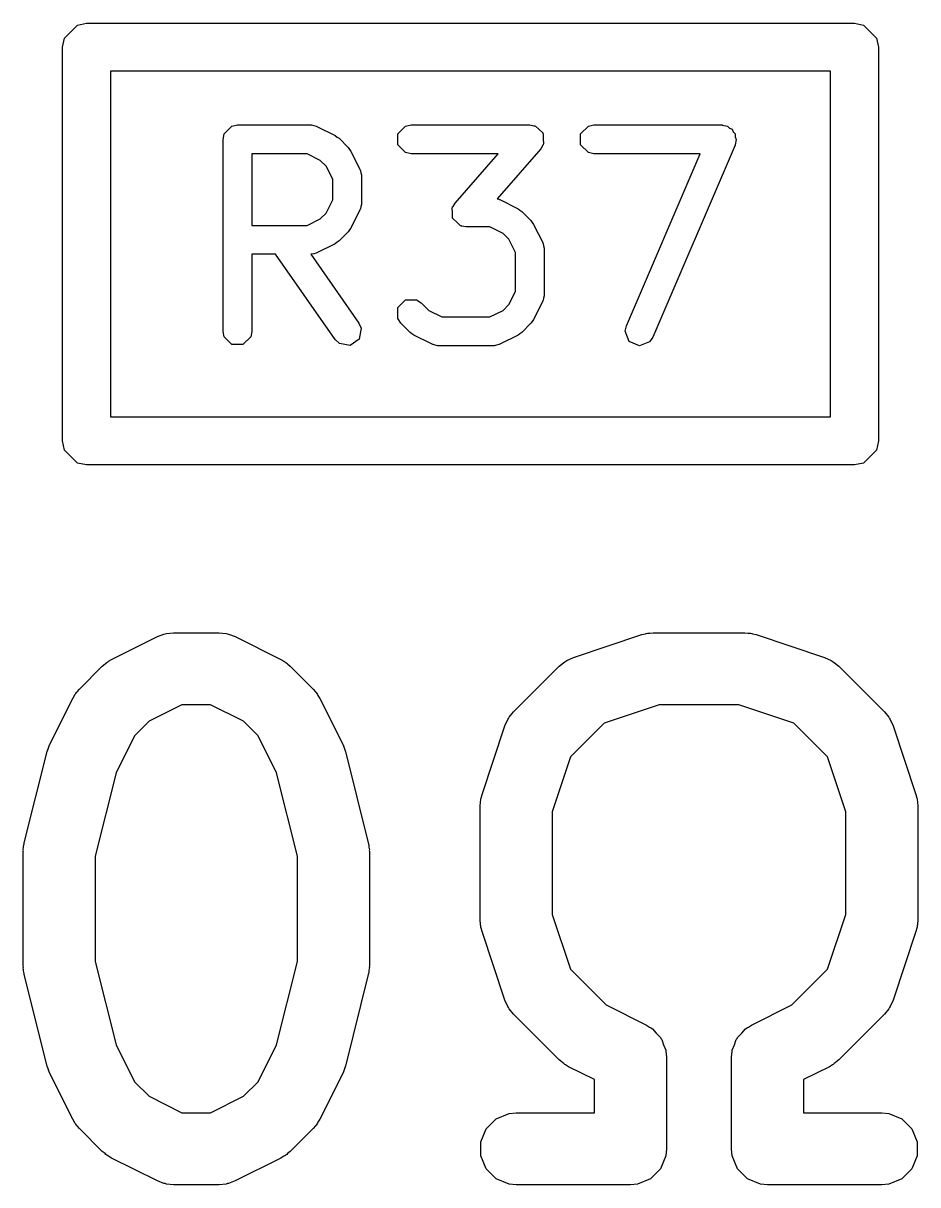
# Model space of a CAD drawing. Header units: millimetres. Extents: x 129 to 276, y -185 to -58.
# Drawn here: x 208.068 to 209.932, y -183.96 to -181.54 of the extents above; entities that cross this region are included whole.
import ezdxf

# ---------------------------------------------------------------- set-up
doc = ezdxf.new("R2010")
doc.units = ezdxf.units.MM
doc.layers.add('F.Fab', color=9, linetype='CONTINUOUS', true_color=0xafafaf)

msp = doc.modelspace()

# ---------------------------------------------------------------- linework, layer by layer
at = {"layer": 'F.Fab', "linetype": 'CONTINUOUS'}
for p, q in [((208.153806, -181.570866), (208.180866, -181.543806)), ((208.180866, -181.543806), (208.2, -181.54)), ((208.2, -181.54), (209.8, -181.54)), ((209.8, -181.54), (209.819134, -181.543806)), ((209.819134, -181.543806), (209.846194, -181.570866)), ((208.15, -181.59), (208.153806, -181.570866)), ((209.846194, -181.570866), (209.85, -181.59)), ((208.15, -182.41), (208.15, -181.59)), ((209.85, -181.59), (209.85, -182.41)), ((208.25, -181.64), (208.25, -182.36)), ((209.75, -181.64), (208.25, -181.64)), ((209.75, -182.36), (209.75, -181.64)), ((208.502805, -181.754211), (208.514286, -181.751927)), ((208.514286, -181.751927), (208.666667, -181.751927)), ((208.666667, -181.751927), (208.668141, -181.75222)), ((208.668141, -181.75222), (208.668793, -181.752003)), ((208.668793, -181.752003), (208.673429, -181.753272)), ((208.864709, -181.754211), (208.87619, -181.751927)), ((208.87619, -181.751927), (209.123809, -181.751927)), ((209.123809, -181.751927), (209.132173, -181.753591)), ((209.245661, -181.754211), (209.257142, -181.751927)), ((209.257142, -181.751927), (209.523809, -181.751927)), ((209.523809, -181.751927), (209.524057, -181.751976)), ((209.524057, -181.751976), (209.524174, -181.75193)), ((209.524174, -181.75193), (209.524477, -181.752059)), ((209.524477, -181.752059), (209.53529, -181.754211)), ((208.484286, -181.781927), (208.48657, -181.770446)), ((208.48657, -181.770446), (208.502805, -181.754211)), ((208.673429, -181.753272), (208.678148, -181.754211)), ((208.678148, -181.754211), (208.678634, -181.754697)), ((208.678634, -181.754697), (208.680084, -181.755094)), ((208.680084, -181.755094), (208.718179, -181.774142)), ((208.718179, -181.774142), (208.721982, -181.777094)), ((208.848474, -181.770446), (208.864709, -181.754211)), ((208.848474, -181.793408), (208.848474, -181.770446)), ((209.132173, -181.753591), (209.13342, -181.753508)), ((209.13342, -181.753508), (209.133909, -181.753936)), ((209.133909, -181.753936), (209.13529, -181.754211)), ((209.13529, -181.754211), (209.142756, -181.761677)), ((209.142756, -181.761677), (209.150701, -181.768629)), ((209.150701, -181.768629), (209.150771, -181.769692)), ((209.150771, -181.769692), (209.151525, -181.770446)), ((209.151525, -181.770446), (209.151525, -181.780991)), ((209.229426, -181.770446), (209.245661, -181.754211)), ((209.229426, -181.793408), (209.229426, -181.770446)), ((209.53529, -181.754211), (209.539634, -181.758555)), ((209.539634, -181.758555), (209.54528, -181.760975)), ((209.54528, -181.760975), (209.54743, -181.766351)), ((209.54743, -181.766351), (209.551525, -181.770446)), ((209.551525, -181.770446), (209.551525, -181.776587)), ((209.551525, -181.776587), (209.553807, -181.782292)), ((208.484286, -182.181927), (208.484286, -181.781927)), ((208.721982, -181.777094), (208.725975, -181.779762)), ((208.725975, -181.779762), (208.745023, -181.798809)), ((208.745023, -181.798809), (208.747699, -181.802815)), ((208.864709, -181.809643), (208.848474, -181.793408)), ((209.150643, -181.794289), (209.146386, -181.801682)), ((209.151525, -181.793408), (209.150643, -181.794289)), ((209.151525, -181.780991), (209.152228, -181.791538)), ((209.152228, -181.791538), (209.151525, -181.792758)), ((209.151525, -181.792758), (209.151525, -181.793408)), ((209.245661, -181.809643), (209.229426, -181.793408)), ((209.551383, -181.793745), (209.379954, -182.193745)), ((209.551435, -181.793497), (209.551383, -181.793745)), ((209.551525, -181.793408), (209.551435, -181.793497)), ((209.553807, -181.782292), (209.551525, -181.793074)), ((209.551525, -181.793074), (209.551525, -181.793408)), ((208.659584, -181.811927), (208.544286, -181.811927)), ((208.544286, -181.811927), (208.544286, -181.961451)), ((208.686991, -181.82563), (208.659584, -181.811927)), ((208.747699, -181.802815), (208.750642, -181.806606)), ((208.750642, -181.806606), (208.76969, -181.844702)), ((208.87619, -181.811927), (208.864709, -181.809643)), ((209.057696, -181.811927), (208.87619, -181.811927)), ((208.967899, -181.914553), (209.057696, -181.811927)), ((209.146386, -181.801682), (209.055258, -181.905827)), ((209.257142, -181.811927), (209.245661, -181.809643)), ((209.478313, -181.811927), (209.257142, -181.811927)), ((209.324806, -182.170109), (209.478313, -181.811927)), ((208.699153, -181.837793), (208.686991, -181.82563)), ((208.712857, -181.8652), (208.699153, -181.837793)), ((208.76969, -181.844702), (208.770086, -181.84615)), ((208.770086, -181.84615), (208.770573, -181.846637)), ((208.770573, -181.846637), (208.77151, -181.851348)), ((208.712857, -181.908177), (208.712857, -181.8652)), ((208.77151, -181.851348), (208.772782, -181.855992)), ((208.772782, -181.855992), (208.772564, -181.856645)), ((208.772564, -181.856645), (208.772857, -181.858118)), ((208.772857, -181.858118), (208.772857, -181.91526)), ((208.699153, -181.935584), (208.712857, -181.908177)), ((208.772782, -181.917386), (208.77151, -181.922029)), ((208.772857, -181.91526), (208.772564, -181.916732)), ((208.772564, -181.916732), (208.772782, -181.917386)), ((208.96276, -181.922827), (208.963641, -181.921945)), ((208.963641, -181.921945), (208.967899, -181.914553)), ((209.055258, -181.905827), (209.0591, -181.906592)), ((209.0591, -181.906592), (209.059586, -181.907078)), ((209.059586, -181.907078), (209.061036, -181.907475)), ((209.061036, -181.907475), (209.099131, -181.926523)), ((208.686991, -181.947747), (208.699153, -181.935584)), ((208.76969, -181.928676), (208.750642, -181.966772)), ((208.770086, -181.927227), (208.76969, -181.928676)), ((208.770573, -181.926741), (208.770086, -181.927227)), ((208.77151, -181.922029), (208.770573, -181.926741)), ((208.962057, -181.924697), (208.96276, -181.923476)), ((208.96276, -181.935236), (208.962057, -181.924697)), ((208.96276, -181.923476), (208.96276, -181.922827)), ((208.96276, -181.945789), (208.96276, -181.935236)), ((208.963514, -181.946543), (208.96276, -181.945789)), ((209.099131, -181.926523), (209.102927, -181.92947)), ((209.102927, -181.92947), (209.106927, -181.932142)), ((209.106927, -181.932142), (209.125974, -181.951189)), ((208.544286, -181.961451), (208.659584, -181.961451)), ((208.659584, -181.961451), (208.686991, -181.947747)), ((208.750642, -181.966772), (208.747699, -181.970562)), ((208.963585, -181.947606), (208.963514, -181.946543)), ((208.971524, -181.954553), (208.963585, -181.947606)), ((208.978995, -181.962024), (208.971524, -181.954553)), ((208.980375, -181.962298), (208.978995, -181.962024)), ((208.980865, -181.962727), (208.980375, -181.962298)), ((208.982111, -181.962643), (208.980865, -181.962727)), ((208.990476, -181.964308), (208.982111, -181.962643)), ((209.040536, -181.964308), (208.990476, -181.964308)), ((209.067942, -181.978011), (209.040536, -181.964308)), ((209.125974, -181.951189), (209.128645, -181.955186)), ((209.128645, -181.955186), (209.131595, -181.958987)), ((209.131595, -181.958987), (209.150642, -181.997083)), ((208.725975, -181.993616), (208.721982, -181.996283)), ((208.745023, -181.974569), (208.725975, -181.993616)), ((208.747699, -181.970562), (208.745023, -181.974569)), ((209.080106, -181.990175), (209.067942, -181.978011)), ((209.093809, -182.01758), (209.080106, -181.990175)), ((208.678634, -182.01868), (208.678148, -182.019167)), ((208.680084, -182.018284), (208.678634, -182.01868)), ((208.718179, -181.999236), (208.680084, -182.018284)), ((208.721982, -181.996283), (208.718179, -181.999236)), ((209.093809, -182.098655), (209.093809, -182.01758)), ((209.150642, -181.997083), (209.151038, -181.998531)), ((209.151038, -181.998531), (209.151525, -181.999018)), ((209.151525, -181.999018), (209.152463, -182.003737)), ((209.152463, -182.003737), (209.153733, -182.008373)), ((209.153733, -182.008373), (209.153515, -182.009024)), ((209.153515, -182.009024), (209.153809, -182.010499)), ((209.153809, -182.010499), (209.153809, -182.105737)), ((208.593904, -182.021451), (208.544286, -182.021451)), ((208.544286, -182.021451), (208.544286, -182.181927)), ((208.71828, -182.19913), (208.593904, -182.021451)), ((208.668141, -182.021157), (208.667085, -182.021367)), ((208.667085, -182.021367), (208.767434, -182.164723)), ((208.668793, -182.021375), (208.668141, -182.021157)), ((208.673429, -182.020105), (208.668793, -182.021375)), ((208.678148, -182.019167), (208.673429, -182.020105)), ((209.080105, -182.126062), (209.093809, -182.098655)), ((209.152463, -182.112498), (209.151525, -182.117218)), ((209.153733, -182.107863), (209.152463, -182.112498)), ((209.153809, -182.105737), (209.153515, -182.107211)), ((209.153515, -182.107211), (209.153733, -182.107863)), ((208.848474, -182.132352), (208.86471, -182.116116)), ((208.848474, -182.155312), (208.848474, -182.132352)), ((208.86471, -182.116116), (208.88767, -182.116116)), ((208.88767, -182.116116), (208.897403, -182.122619)), ((208.897403, -182.122619), (208.913007, -182.138223)), ((208.913007, -182.138223), (208.940415, -182.151927)), ((209.040537, -182.151927), (209.067944, -182.138223)), ((209.067944, -182.138223), (209.080105, -182.126062)), ((209.150642, -182.119153), (209.131595, -182.157248)), ((209.151038, -182.117704), (209.150642, -182.119153)), ((209.151525, -182.117218), (209.151038, -182.117704)), ((208.854977, -182.165045), (208.848474, -182.155312)), ((208.940415, -182.151927), (209.040537, -182.151927)), ((209.128645, -182.161048), (209.125975, -182.165045)), ((209.131595, -182.157248), (209.128645, -182.161048)), ((208.48657, -182.193408), (208.484286, -182.181927)), ((208.544286, -182.181927), (208.542002, -182.193408)), ((208.767434, -182.164723), (208.772146, -182.175438)), ((208.772146, -182.175438), (208.768156, -182.198049)), ((208.874025, -182.184093), (208.854977, -182.165045)), ((208.878021, -182.186763), (208.874025, -182.184093)), ((208.881822, -182.189713), (208.878021, -182.186763)), ((209.10293, -182.186762), (209.09913, -182.189713)), ((209.106927, -182.184093), (209.10293, -182.186762)), ((209.125975, -182.165045), (209.106927, -182.184093)), ((209.322382, -182.181562), (209.324806, -182.170109)), ((209.330909, -182.202879), (209.322382, -182.181562)), ((208.502805, -182.209643), (208.48657, -182.193408)), ((208.525767, -182.209643), (208.502805, -182.209643)), ((208.542002, -182.193408), (208.525767, -182.209643)), ((208.726735, -182.207226), (208.71828, -182.19913)), ((208.749345, -182.211216), (208.726735, -182.207226)), ((208.768156, -182.198049), (208.749345, -182.211216)), ((208.919917, -182.20876), (208.881822, -182.189713)), ((208.921365, -182.209156), (208.919917, -182.20876)), ((208.921852, -182.209643), (208.921365, -182.209156)), ((208.926571, -182.210581), (208.921852, -182.209643)), ((208.931207, -182.211851), (208.926571, -182.210581)), ((208.931858, -182.211633), (208.931207, -182.211851)), ((208.933333, -182.211927), (208.931858, -182.211633)), ((209.047619, -182.211927), (208.933333, -182.211927)), ((209.049093, -182.211633), (209.047619, -182.211927)), ((209.049745, -182.211851), (209.049093, -182.211633)), ((209.05438, -182.210581), (209.049745, -182.211851)), ((209.0591, -182.209643), (209.05438, -182.210581)), ((209.059586, -182.209156), (209.0591, -182.209643)), ((209.061035, -182.20876), (209.059586, -182.209156)), ((209.09913, -182.189713), (209.061035, -182.20876)), ((209.352015, -182.211925), (209.330909, -182.202879)), ((209.373332, -182.203398), (209.352015, -182.211925)), ((209.379954, -182.193745), (209.373332, -182.203398)), ((208.25, -182.36), (209.75, -182.36)), ((208.153806, -182.429134), (208.15, -182.41)), ((208.180866, -182.456194), (208.153806, -182.429134)), ((209.846194, -182.429134), (209.819134, -182.456194)), ((209.85, -182.41), (209.846194, -182.429134)), ((208.2, -182.46), (208.180866, -182.456194)), ((209.8, -182.46), (208.2, -182.46)), ((209.819134, -182.456194), (209.8, -182.46)), ((208.347411, -182.817737), (208.361142, -182.812482)), ((208.361142, -182.812482), (208.363831, -182.81229)), ((208.363831, -182.81229), (208.36632, -182.81126)), ((208.36632, -182.81126), (208.380952, -182.809819)), ((208.380952, -182.809819), (208.47619, -182.809819)), ((208.47619, -182.809819), (208.490822, -182.81126)), ((208.490822, -182.81126), (208.493311, -182.812291)), ((208.493311, -182.812291), (208.495999, -182.812482)), ((208.495999, -182.812482), (208.509731, -182.817737)), ((209.214378, -182.861287), (209.357234, -182.813668)), ((209.357234, -182.813668), (209.364489, -182.812018)), ((209.364489, -182.812018), (209.36632, -182.81126)), ((209.36632, -182.81126), (209.368973, -182.810998)), ((209.368973, -182.810998), (209.371571, -182.810408)), ((209.371571, -182.810408), (209.373545, -182.810548)), ((209.373545, -182.810548), (209.380952, -182.809819)), ((209.380952, -182.809819), (209.571428, -182.809819)), ((209.571428, -182.809819), (209.578833, -182.810548)), ((209.578833, -182.810548), (209.580808, -182.810408)), ((209.580808, -182.810408), (209.583405, -182.810998)), ((209.583405, -182.810998), (209.58606, -182.81126)), ((209.58606, -182.81126), (209.587891, -182.812018)), ((209.587891, -182.812018), (209.595145, -182.813668)), ((209.595145, -182.813668), (209.738002, -182.861287)), ((208.252173, -182.865356), (208.347411, -182.817737)), ((208.509731, -182.817737), (208.604969, -182.865356)), ((208.245873, -182.86932), (208.252173, -182.865356)), ((208.604969, -182.865356), (208.611268, -182.86932)), ((209.200952, -182.867281), (209.214378, -182.861287)), ((209.738002, -182.861287), (209.751427, -182.867281)), ((208.185062, -182.927024), (208.232681, -182.879405)), ((208.232681, -182.879405), (208.23843, -182.874686)), ((208.23843, -182.874686), (208.23973, -182.873188)), ((208.23973, -182.873188), (208.241989, -182.871766)), ((208.241989, -182.871766), (208.244046, -182.870078)), ((208.244046, -182.870078), (208.245873, -182.86932)), ((208.611268, -182.86932), (208.613096, -182.870078)), ((208.613096, -182.870078), (208.615152, -182.871766)), ((208.615152, -182.871766), (208.617412, -182.873188)), ((208.617412, -182.873188), (208.618711, -182.874686)), ((208.618711, -182.874686), (208.624461, -182.879405)), ((208.624461, -182.879405), (208.67208, -182.927024)), ((209.089824, -182.974643), (209.185062, -182.879405)), ((209.185062, -182.879405), (209.196427, -182.870077)), ((209.196427, -182.870077), (209.198917, -182.869045)), ((209.198917, -182.869045), (209.200952, -182.867281)), ((209.751427, -182.867281), (209.753462, -182.869046)), ((209.753462, -182.869046), (209.755953, -182.870078)), ((209.755953, -182.870078), (209.767318, -182.879405)), ((209.767318, -182.879405), (209.862556, -182.974643)), ((208.175735, -182.938389), (208.177423, -182.936332)), ((208.177423, -182.936332), (208.178845, -182.934073)), ((208.178845, -182.934073), (208.180343, -182.932773)), ((208.180343, -182.932773), (208.185062, -182.927024)), ((208.67208, -182.927024), (208.676798, -182.932773)), ((208.676798, -182.932773), (208.678297, -182.934073)), ((208.678297, -182.934073), (208.679718, -182.936332)), ((208.679718, -182.936332), (208.681407, -182.938389)), ((208.123394, -183.041754), (208.171013, -182.946516)), ((208.171013, -182.946516), (208.174977, -182.940216)), ((208.174977, -182.940216), (208.175735, -182.938389)), ((208.398657, -182.959819), (208.330141, -182.994077)), ((208.458485, -182.959819), (208.398657, -182.959819)), ((208.527001, -182.994077), (208.458485, -182.959819)), ((208.681407, -182.938389), (208.682164, -182.940216)), ((208.682164, -182.940216), (208.686129, -182.946516)), ((208.686129, -182.946516), (208.733748, -183.041754)), ((209.393122, -182.959819), (209.278609, -182.99799)), ((209.559258, -182.959819), (209.393122, -182.959819)), ((209.673771, -182.99799), (209.559258, -182.959819)), ((209.079465, -182.988498), (209.080497, -182.986008)), ((209.080497, -182.986008), (209.089824, -182.974643)), ((209.862556, -182.974643), (209.871884, -182.986008)), ((209.871884, -182.986008), (209.872915, -182.988498)), ((208.330141, -182.994077), (208.299734, -183.024484)), ((208.557408, -183.024484), (208.527001, -182.994077)), ((209.024087, -183.146816), (209.071706, -183.003959)), ((209.071706, -183.003959), (209.0777, -182.990534)), ((209.0777, -182.990534), (209.079465, -182.988498)), ((209.278609, -182.99799), (209.208409, -183.068189)), ((209.743971, -183.06819), (209.673771, -182.99799)), ((209.872915, -182.988498), (209.87468, -182.990533)), ((209.87468, -182.990533), (209.880674, -183.003959)), ((209.880674, -183.003959), (209.928293, -183.146815)), ((208.299734, -183.024484), (208.26124, -183.101471)), ((208.595901, -183.101471), (208.557408, -183.024484)), ((208.070096, -183.247581), (208.117715, -183.057105)), ((208.117715, -183.057105), (208.1181, -183.056025)), ((208.1181, -183.056025), (208.118139, -183.055486)), ((208.118139, -183.055486), (208.120466, -183.049404)), ((208.120466, -183.049404), (208.122662, -183.043259)), ((208.122662, -183.043259), (208.122984, -183.042823)), ((208.122984, -183.042823), (208.123394, -183.041754)), ((208.733748, -183.041754), (208.734157, -183.042823)), ((208.734157, -183.042823), (208.73448, -183.043259)), ((208.73448, -183.043259), (208.736672, -183.049395)), ((208.736672, -183.049395), (208.739003, -183.055485)), ((208.739003, -183.055485), (208.739041, -183.056025)), ((208.739041, -183.056025), (208.739427, -183.057105)), ((208.739427, -183.057105), (208.787046, -183.247581)), ((209.208409, -183.068189), (209.170238, -183.182703)), ((209.782142, -183.182703), (209.743971, -183.06819)), ((208.26124, -183.101471), (208.217857, -183.275005)), ((208.639285, -183.275005), (208.595901, -183.101471)), ((209.021417, -183.158555), (209.021679, -183.155901)), ((209.021679, -183.155901), (209.022437, -183.154069)), ((209.022437, -183.154069), (209.024087, -183.146816)), ((209.928293, -183.146815), (209.929942, -183.15407)), ((209.929942, -183.15407), (209.930701, -183.155901)), ((209.930701, -183.155901), (209.930962, -183.158554)), ((209.020238, -183.170533), (209.020967, -183.163127)), ((209.020238, -183.408628), (209.020238, -183.170533)), ((209.020827, -183.161153), (209.021417, -183.158555)), ((209.020967, -183.163127), (209.020827, -183.161153)), ((209.930962, -183.158554), (209.931553, -183.161152)), ((209.931553, -183.161152), (209.931412, -183.163126)), ((209.931412, -183.163126), (209.932142, -183.170533)), ((209.932142, -183.170533), (209.932142, -183.408628)), ((209.170238, -183.182703), (209.170238, -183.396457)), ((209.782142, -183.396458), (209.782142, -183.182703)), ((208.068755, -183.256651), (208.069298, -183.251139)), ((208.069298, -183.251139), (208.06972, -183.250117)), ((208.06972, -183.250117), (208.070096, -183.247581)), ((208.787046, -183.247581), (208.787421, -183.250117)), ((208.787421, -183.250117), (208.787844, -183.251139)), ((208.787844, -183.251139), (208.788386, -183.256651)), ((208.067857, -183.265771), (208.068108, -183.263217)), ((208.067857, -183.503866), (208.067857, -183.265771)), ((208.067946, -183.262125), (208.068755, -183.256651)), ((208.068108, -183.263217), (208.067946, -183.262125)), ((208.217857, -183.275005), (208.217857, -183.494632)), ((208.639285, -183.494632), (208.639285, -183.275005)), ((208.788386, -183.256651), (208.789196, -183.262125)), ((208.789196, -183.262125), (208.789033, -183.263217)), ((208.789033, -183.263217), (208.789285, -183.265771)), ((208.789285, -183.265771), (208.789285, -183.503866)), ((209.170238, -183.396457), (209.208409, -183.510971)), ((209.743971, -183.510971), (209.782142, -183.396458)), ((209.020967, -183.416033), (209.020238, -183.408628)), ((209.020827, -183.418008), (209.020967, -183.416033)), ((209.021417, -183.420605), (209.020827, -183.418008)), ((209.021679, -183.42326), (209.021417, -183.420605)), ((209.930962, -183.420606), (209.930701, -183.42326)), ((209.931553, -183.418009), (209.930962, -183.420606)), ((209.932142, -183.408628), (209.931412, -183.416034)), ((209.931412, -183.416034), (209.931553, -183.418009)), ((209.022437, -183.425091), (209.021679, -183.42326)), ((209.024087, -183.432345), (209.022437, -183.425091)), ((209.071706, -183.575202), (209.024087, -183.432345)), ((209.928293, -183.432346), (209.880674, -183.575202)), ((209.929942, -183.42509), (209.928293, -183.432346)), ((209.930701, -183.42326), (209.929942, -183.42509)), ((208.217857, -183.494632), (208.26124, -183.668166)), ((208.595901, -183.668166), (208.639285, -183.494632)), ((208.068108, -183.506419), (208.067857, -183.503866)), ((208.067946, -183.507512), (208.068108, -183.506419)), ((208.068755, -183.512985), (208.067946, -183.507512)), ((208.069298, -183.518498), (208.068755, -183.512985)), ((208.06972, -183.519519), (208.069298, -183.518498)), ((208.787844, -183.518498), (208.787421, -183.519519)), ((208.788386, -183.512985), (208.787844, -183.518498)), ((208.789196, -183.507512), (208.788386, -183.512985)), ((208.789285, -183.503866), (208.789033, -183.506419)), ((208.789033, -183.506419), (208.789196, -183.507512)), ((209.208409, -183.510971), (209.282522, -183.585084)), ((209.669858, -183.585084), (209.743971, -183.510971)), ((208.070096, -183.522056), (208.06972, -183.519519)), ((208.117715, -183.712532), (208.070096, -183.522056)), ((208.787046, -183.522056), (208.739427, -183.712532)), ((208.787421, -183.519519), (208.787046, -183.522056)), ((209.0777, -183.588627), (209.071706, -183.575202)), ((209.079465, -183.590662), (209.0777, -183.588627)), ((209.080497, -183.593153), (209.079465, -183.590662)), ((209.282522, -183.585084), (209.366874, -183.62726)), ((209.585506, -183.62726), (209.669858, -183.585084)), ((209.872915, -183.590662), (209.871884, -183.593153)), ((209.87468, -183.588628), (209.872915, -183.590662)), ((209.880674, -183.575202), (209.87468, -183.588628)), ((209.089824, -183.604518), (209.080497, -183.593153)), ((209.185062, -183.699756), (209.089824, -183.604518)), ((209.862556, -183.604518), (209.767318, -183.699756)), ((209.871884, -183.593153), (209.862556, -183.604518)), ((209.366874, -183.62726), (209.373173, -183.631224)), ((209.373173, -183.631224), (209.375001, -183.631982)), ((209.375001, -183.631982), (209.376062, -183.633043)), ((209.376062, -183.633043), (209.379317, -183.635092)), ((209.379317, -183.635092), (209.387195, -183.644176)), ((209.565184, -183.644176), (209.573063, -183.635092)), ((209.573063, -183.635092), (209.576317, -183.633043)), ((209.576317, -183.633043), (209.577379, -183.631982)), ((209.577379, -183.631982), (209.579206, -183.631224)), ((209.579206, -183.631224), (209.585506, -183.62726)), ((209.387195, -183.644176), (209.395693, -183.652674)), ((209.395693, -183.652674), (209.396724, -183.655164)), ((209.396724, -183.655164), (209.39849, -183.6572)), ((209.39849, -183.6572), (209.40229, -183.668602)), ((209.550089, -183.668602), (209.55389, -183.6572)), ((209.55389, -183.6572), (209.555655, -183.655164)), ((209.555655, -183.655164), (209.556687, -183.652674)), ((209.556687, -183.652674), (209.565184, -183.644176)), ((208.26124, -183.668166), (208.299734, -183.745153)), ((208.557407, -183.745153), (208.595901, -183.668166)), ((209.40229, -183.668602), (209.406892, -183.67971)), ((209.406892, -183.67971), (209.407268, -183.683535)), ((209.407268, -183.683535), (209.407744, -183.684961)), ((209.407744, -183.684961), (209.407603, -183.686936)), ((209.407603, -183.686936), (209.408333, -183.694342)), ((209.544047, -183.694342), (209.544776, -183.686936)), ((209.544636, -183.684961), (209.545111, -183.683535)), ((209.544776, -183.686936), (209.544636, -183.684961)), ((209.545111, -183.683535), (209.545488, -183.67971)), ((209.545488, -183.67971), (209.550089, -183.668602)), ((208.1181, -183.713611), (208.117715, -183.712532)), ((208.739427, -183.712532), (208.739041, -183.713611)), ((209.190812, -183.704476), (209.185062, -183.699756)), ((209.192111, -183.705973), (209.190812, -183.704476)), ((209.194365, -183.707392), (209.192111, -183.705973)), ((209.196427, -183.709084), (209.194365, -183.707392)), ((209.198259, -183.709842), (209.196427, -183.709084)), ((209.204554, -183.713805), (209.198259, -183.709842)), ((209.408333, -183.694342), (209.408333, -183.884819)), ((209.544047, -183.884819), (209.544047, -183.694342)), ((209.754125, -183.70984), (209.747826, -183.713805)), ((209.755953, -183.709083), (209.754125, -183.70984)), ((209.758009, -183.707394), (209.755953, -183.709083)), ((209.760269, -183.705973), (209.758009, -183.707394)), ((209.761568, -183.704474), (209.760269, -183.705973)), ((209.767318, -183.699756), (209.761568, -183.704474)), ((208.118139, -183.714151), (208.1181, -183.713611)), ((208.120466, -183.720232), (208.118139, -183.714151)), ((208.122662, -183.726378), (208.120466, -183.720232)), ((208.122984, -183.726813), (208.122662, -183.726378)), ((208.123394, -183.727883), (208.122984, -183.726813)), ((208.171013, -183.823121), (208.123394, -183.727883)), ((208.733748, -183.727883), (208.686129, -183.823121)), ((208.734157, -183.726813), (208.733748, -183.727883)), ((208.73448, -183.726378), (208.734157, -183.726813)), ((208.736672, -183.720241), (208.73448, -183.726378)), ((208.739003, -183.714152), (208.736672, -183.720241)), ((208.739041, -183.713611), (208.739003, -183.714152)), ((209.258333, -183.740694), (209.204554, -183.713805)), ((209.747826, -183.713805), (209.694047, -183.740694)), ((208.299734, -183.745153), (208.330141, -183.775561)), ((208.527, -183.775561), (208.557407, -183.745153)), ((209.258333, -183.809819), (209.258333, -183.740694)), ((209.694047, -183.740694), (209.694047, -183.809819)), ((208.330141, -183.775561), (208.398657, -183.809819)), ((208.458485, -183.809819), (208.527, -183.775561)), ((208.174976, -183.829417), (208.171013, -183.823121)), ((208.175734, -183.831247), (208.174976, -183.829417)), ((208.177423, -183.833305), (208.175734, -183.831247)), ((208.178845, -183.835564), (208.177423, -183.833305)), ((208.398657, -183.809819), (208.458485, -183.809819)), ((208.679718, -183.833305), (208.678297, -183.835564)), ((208.681408, -183.831247), (208.679718, -183.833305)), ((208.682165, -183.829417), (208.681408, -183.831247)), ((208.686129, -183.823121), (208.682165, -183.829417)), ((209.032878, -183.843151), (209.05357, -183.822459)), ((209.05357, -183.822459), (209.080606, -183.81126)), ((209.080606, -183.81126), (209.095238, -183.809819)), ((209.095238, -183.809819), (209.258333, -183.809819)), ((209.694047, -183.809819), (209.857142, -183.809819)), ((209.857142, -183.809819), (209.871774, -183.81126)), ((209.871774, -183.81126), (209.89881, -183.822459)), ((209.89881, -183.822459), (209.919502, -183.843151)), ((208.180343, -183.836863), (208.178845, -183.835564)), ((208.185061, -183.842612), (208.180343, -183.836863)), ((208.23268, -183.890232), (208.185061, -183.842612)), ((208.67208, -183.842613), (208.624462, -183.890232)), ((208.676798, -183.836863), (208.67208, -183.842613)), ((208.678297, -183.835564), (208.676798, -183.836863)), ((209.021679, -183.870187), (209.032878, -183.843151)), ((209.919502, -183.843151), (209.930701, -183.870187)), ((209.021679, -183.899451), (209.021679, -183.870187)), ((209.930701, -183.870187), (209.930701, -183.899451)), ((208.238429, -183.89495), (208.23268, -183.890232)), ((208.23973, -183.89645), (208.238429, -183.89495)), ((208.241989, -183.897872), (208.23973, -183.89645)), ((208.244046, -183.89956), (208.241989, -183.897872)), ((208.245873, -183.900317), (208.244046, -183.89956)), ((208.252173, -183.904282), (208.245873, -183.900317)), ((208.347411, -183.951901), (208.252173, -183.904282)), ((208.604969, -183.904282), (208.509731, -183.951901)), ((208.611268, -183.900317), (208.604969, -183.904282)), ((208.613096, -183.89956), (208.611268, -183.900317)), ((208.615152, -183.897872), (208.613096, -183.89956)), ((208.617412, -183.89645), (208.615152, -183.897872)), ((208.618712, -183.89495), (208.617412, -183.89645)), ((208.624462, -183.890232), (208.618712, -183.89495)), ((209.032878, -183.926487), (209.021679, -183.899451)), ((209.406892, -183.899451), (209.395693, -183.926487)), ((209.408333, -183.884819), (209.406892, -183.899451)), ((209.545488, -183.899451), (209.544047, -183.884819)), ((209.556687, -183.926487), (209.545488, -183.899451)), ((209.930701, -183.899451), (209.919502, -183.926487)), ((209.05357, -183.947179), (209.032878, -183.926487)), ((209.395693, -183.926487), (209.375001, -183.947179)), ((209.577379, -183.947179), (209.556687, -183.926487)), ((209.919502, -183.926487), (209.89881, -183.947179)), ((208.361142, -183.957156), (208.347411, -183.951901)), ((208.509731, -183.951901), (208.495999, -183.957156)), ((209.080606, -183.958378), (209.05357, -183.947179)), ((209.375001, -183.947179), (209.347965, -183.958378)), ((209.604415, -183.958378), (209.577379, -183.947179)), ((209.89881, -183.947179), (209.871774, -183.958378)), ((208.363831, -183.957347), (208.361142, -183.957156)), ((208.36632, -183.958378), (208.363831, -183.957347)), ((208.380952, -183.959819), (208.36632, -183.958378)), ((208.47619, -183.959819), (208.380952, -183.959819)), ((208.490822, -183.958378), (208.47619, -183.959819)), ((208.493311, -183.957346), (208.490822, -183.958378)), ((208.495999, -183.957156), (208.493311, -183.957346)), ((209.095238, -183.959819), (209.080606, -183.958378)), ((209.333333, -183.959819), (209.095238, -183.959819)), ((209.347965, -183.958378), (209.333333, -183.959819)), ((209.619047, -183.959819), (209.604415, -183.958378)), ((209.857142, -183.959819), (209.619047, -183.959819)), ((209.871774, -183.958378), (209.857142, -183.959819))]:
    msp.add_line(p, q, dxfattribs=at)

doc.saveas('drawing.dxf')
